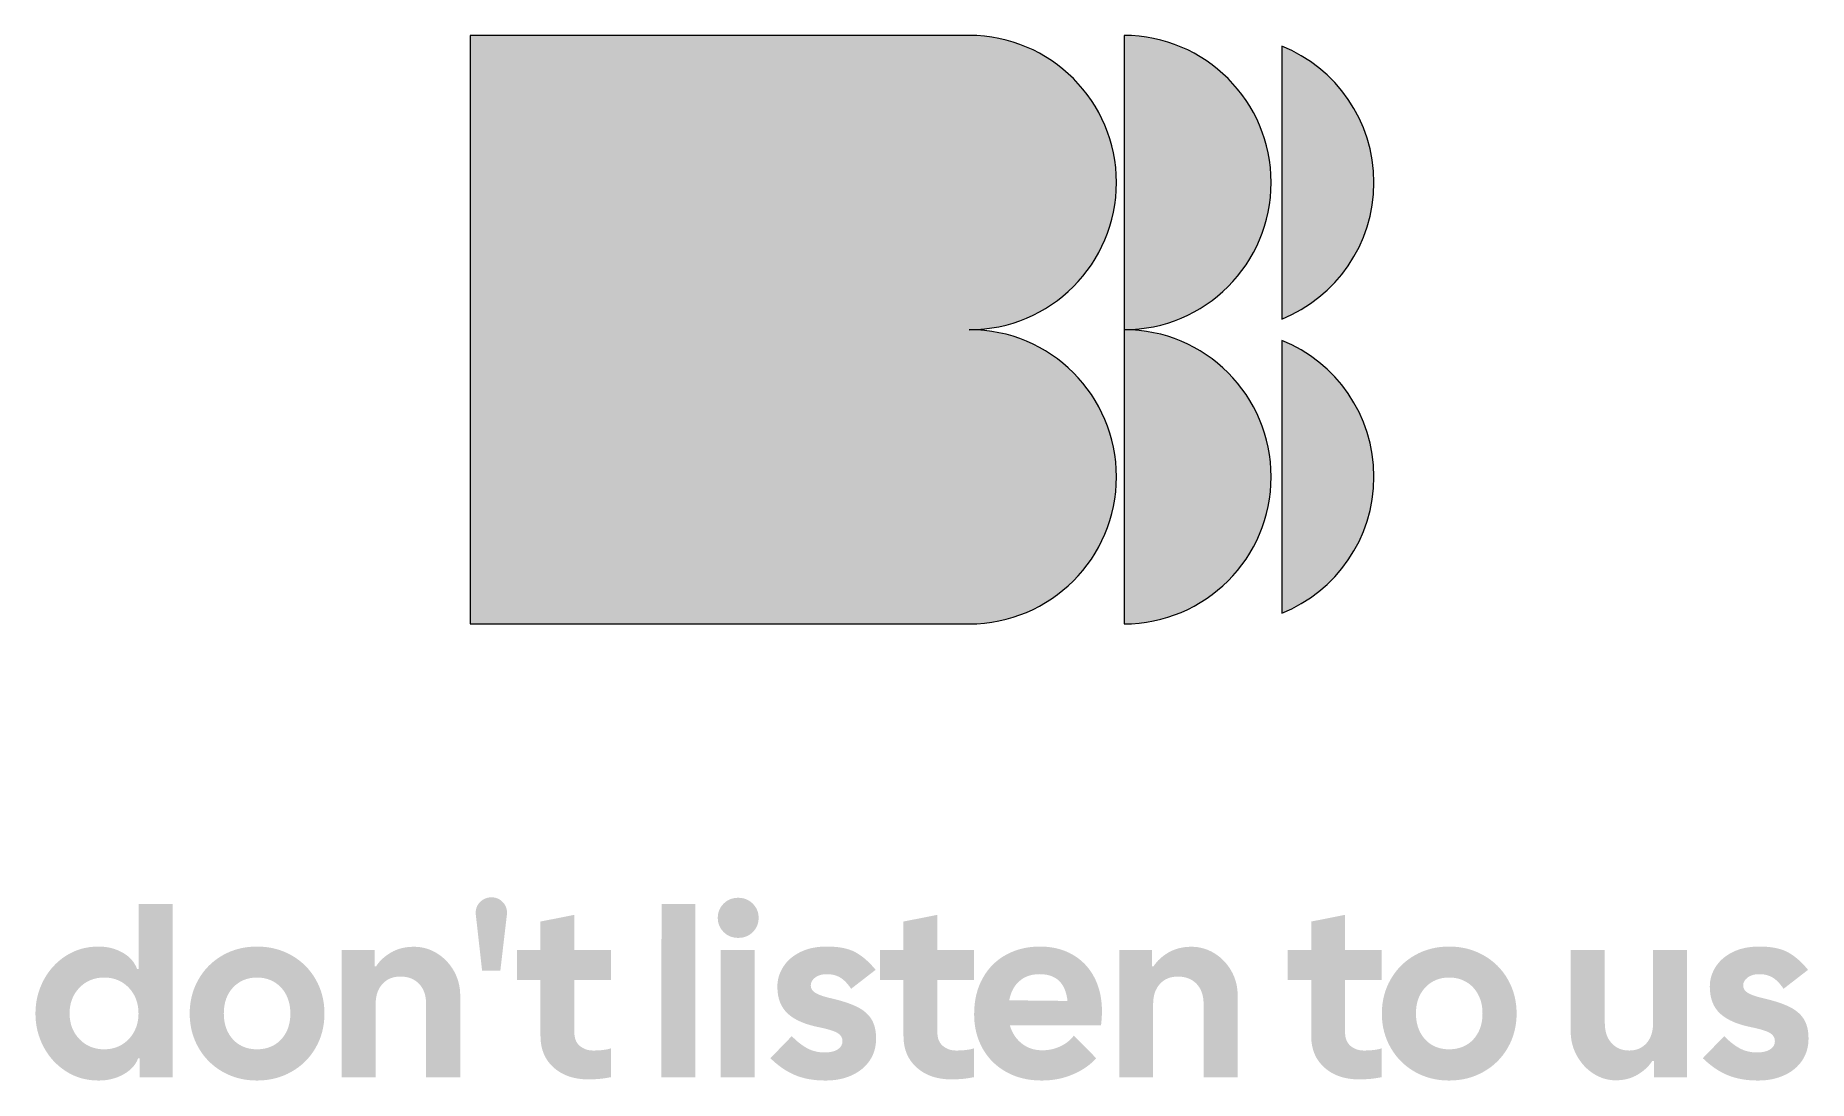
# Model space of a CAD drawing. Header units: millimetres. Extents: x 1968.4 to 2039, y 58.2 to 99.8.
import ezdxf

# ---------------------------------------------------------------- set-up
doc = ezdxf.new("R2010")
doc.units = ezdxf.units.MM

msp = doc.modelspace()

# ---------------------------------------------------------------- hatches: boundary and pattern name
at = {"true_color": 0x000000, "transparency": 33554687}
h = msp.add_hatch(color=18, dxfattribs=at)
edge = h.paths.add_edge_path(flags=0)
edge.add_spline(control_points=[(2018.056, 87.682), (2020.206, 86.813), (2021.725, 84.705), (2021.725, 82.245), (2021.725, 79.784), (2020.206, 77.676), (2018.056, 76.807), (2018.056, 76.807), (2018.056, 87.682), (2018.056, 87.682)], knot_values=[0, 0, 0, 0, 1, 1, 1, 2, 2, 2, 3, 3, 3, 3], degree=3, periodic=1)
edge = h.paths.add_edge_path(flags=0)
edge.add_spline(control_points=[(2018.056, 99.407), (2020.206, 98.538), (2021.725, 96.43), (2021.725, 93.97), (2021.725, 91.51), (2020.206, 89.401), (2018.056, 88.532), (2018.056, 88.532), (2018.056, 99.407), (2018.056, 99.407)], knot_values=[0, 0, 0, 0, 1, 1, 1, 2, 2, 2, 3, 3, 3, 3], degree=3, periodic=1)
edge = h.paths.add_edge_path(flags=0)
edge.add_spline(control_points=[(2005.606, 76.382), (2005.606, 76.382), (1985.718, 76.382), (1985.718, 76.382), (1985.718, 76.382), (1985.718, 99.832), (1985.718, 99.832), (1985.718, 99.832), (2005.606, 99.832), (2005.606, 99.832), (2008.842, 99.832), (2011.469, 97.205), (2011.469, 93.97), (2011.469, 90.734), (2008.842, 88.107), (2005.606, 88.107), (2008.842, 88.107), (2011.469, 85.48), (2011.469, 82.245), (2011.469, 79.009), (2008.842, 76.382), (2005.606, 76.382)], knot_values=[0, 0, 0, 0, 1, 1, 1, 2, 2, 2, 3, 3, 3, 4, 4, 4, 5, 5, 5, 6, 6, 6, 7, 7, 7, 7], degree=3, periodic=1)
edge = h.paths.add_edge_path(flags=0)
edge.add_spline(control_points=[(2011.769, 88.107), (2011.769, 88.107), (2011.769, 99.832), (2011.769, 99.832), (2015.005, 99.832), (2017.632, 97.205), (2017.632, 93.97), (2017.632, 90.734), (2015.005, 88.107), (2011.769, 88.107)], knot_values=[0, 0, 0, 0, 1, 1, 1, 2, 2, 2, 3, 3, 3, 3], degree=3, periodic=1)
edge = h.paths.add_edge_path(flags=0)
edge.add_spline(control_points=[(2011.769, 88.107), (2015.005, 88.107), (2017.632, 85.48), (2017.632, 82.245), (2017.632, 79.009), (2015.005, 76.382), (2011.769, 76.382), (2011.769, 76.382), (2011.769, 88.107), (2011.769, 88.107)], knot_values=[0, 0, 0, 0, 1, 1, 1, 2, 2, 2, 3, 3, 3, 3], degree=3, periodic=1)
h = msp.add_hatch(color=18, dxfattribs=at)
edge = h.paths.add_edge_path(flags=0)
edge.add_spline(control_points=[(1970.922, 58.185), (1970.437, 58.185), (1970.003, 58.307), (1969.62, 58.553), (1969.237, 58.799), (1968.939, 59.126), (1968.725, 59.534), (1968.511, 59.942), (1968.404, 60.383), (1968.404, 60.855), (1968.404, 61.327), (1968.511, 61.767), (1968.725, 62.176), (1968.939, 62.584), (1969.237, 62.911), (1969.62, 63.157), (1970.003, 63.402), (1970.437, 63.525), (1970.922, 63.525), (1971.273, 63.525), (1971.592, 63.444), (1971.879, 63.281), (1972.166, 63.118), (1972.357, 62.9), (1972.453, 62.625), (1972.453, 62.625), (1972.51, 62.625), (1972.51, 62.625), (1972.51, 62.625), (1972.51, 65.219), (1972.51, 65.219), (1972.51, 65.219), (1973.869, 65.219), (1973.869, 65.219), (1973.869, 65.219), (1973.869, 58.319), (1973.869, 58.319), (1973.869, 58.319), (1972.558, 58.319), (1972.558, 58.319), (1972.558, 58.319), (1972.558, 59.065), (1972.558, 59.065), (1972.558, 59.065), (1972.491, 59.065), (1972.491, 59.065), (1972.396, 58.803), (1972.201, 58.591), (1971.907, 58.429), (1971.614, 58.266), (1971.285, 58.185), (1970.922, 58.185)], knot_values=[0, 0, 0, 0, 1, 1, 1, 2, 2, 2, 3, 3, 3, 4, 4, 4, 5, 5, 5, 6, 6, 6, 7, 7, 7, 8, 8, 8, 9, 9, 9, 10, 10, 10, 11, 11, 11, 12, 12, 12, 13, 13, 13, 14, 14, 14, 15, 15, 15, 16, 16, 16, 17, 17, 17, 17], degree=3, periodic=1)
edge = h.paths.add_edge_path(flags=0)
edge.add_spline(control_points=[(1971.142, 59.429), (1971.403, 59.429), (1971.638, 59.491), (1971.845, 59.615), (1972.053, 59.74), (1972.215, 59.91), (1972.333, 60.127), (1972.451, 60.344), (1972.51, 60.587), (1972.51, 60.855), (1972.51, 61.27), (1972.381, 61.613), (1972.123, 61.884), (1971.864, 62.155), (1971.537, 62.29), (1971.142, 62.29), (1970.746, 62.29), (1970.418, 62.155), (1970.156, 61.884), (1969.894, 61.613), (1969.764, 61.273), (1969.764, 60.864), (1969.764, 60.45), (1969.894, 60.107), (1970.156, 59.836), (1970.418, 59.564), (1970.746, 59.429), (1971.142, 59.429)], knot_values=[0, 0, 0, 0, 1, 1, 1, 2, 2, 2, 3, 3, 3, 4, 4, 4, 5, 5, 5, 6, 6, 6, 7, 7, 7, 8, 8, 8, 9, 9, 9, 9], degree=3, periodic=1)
h = msp.add_hatch(color=18, dxfattribs=at)
edge = h.paths.add_edge_path(flags=0)
edge.add_spline(control_points=[(1985.948, 64.779), (1985.923, 64.977), (1985.974, 65.144), (1986.101, 65.281), (1986.229, 65.419), (1986.385, 65.487), (1986.57, 65.487), (1986.755, 65.487), (1986.91, 65.419), (1987.034, 65.281), (1987.159, 65.144), (1987.208, 64.977), (1987.183, 64.779), (1987.183, 64.779), (1986.924, 62.568), (1986.924, 62.568), (1986.924, 62.568), (1986.197, 62.568), (1986.197, 62.568), (1986.197, 62.568), (1985.948, 64.779), (1985.948, 64.779)], knot_values=[0, 0, 0, 0, 1, 1, 1, 2, 2, 2, 3, 3, 3, 4, 4, 4, 5, 5, 5, 6, 6, 6, 7, 7, 7, 7], degree=3, periodic=1)
msp.add_hatch(color=18, dxfattribs=at).paths.add_polyline_path([(1994.686, 58.319), (1993.337, 58.319), (1993.337, 59.438), (1993.346, 65.219), (1994.696, 65.219)], flags=0)
h = msp.add_hatch(color=18, dxfattribs=at)
h.paths.add_polyline_path([(1995.701, 63.391), (1997.05, 63.391), (1997.05, 58.319), (1995.701, 58.319)], flags=0)
edge = h.paths.add_edge_path(flags=0)
edge.add_spline(control_points=[(1996.4, 63.87), (1996.167, 63.87), (1995.973, 63.948), (1995.818, 64.104), (1995.663, 64.26), (1995.586, 64.449), (1995.586, 64.669), (1995.586, 64.889), (1995.663, 65.077), (1995.818, 65.234), (1995.973, 65.39), (1996.167, 65.468), (1996.4, 65.468), (1996.631, 65.468), (1996.824, 65.39), (1996.979, 65.234), (1997.135, 65.077), (1997.213, 64.889), (1997.213, 64.669), (1997.213, 64.449), (1997.137, 64.26), (1996.983, 64.104), (1996.83, 63.948), (1996.636, 63.87), (1996.4, 63.87)], knot_values=[0, 0, 0, 0, 1, 1, 1, 2, 2, 2, 3, 3, 3, 4, 4, 4, 5, 5, 5, 6, 6, 6, 7, 7, 7, 8, 8, 8, 8], degree=3, periodic=1)
h = msp.add_hatch(color=18, dxfattribs=at)
edge = h.paths.add_edge_path(flags=0)
edge.add_spline(control_points=[(1988.523, 62.185), (1988.523, 62.185), (1987.585, 62.185), (1987.585, 62.185), (1987.585, 62.185), (1987.585, 63.391), (1987.585, 63.391), (1987.585, 63.391), (1988.523, 63.391), (1988.523, 63.391), (1988.523, 63.391), (1988.523, 64.521), (1988.523, 64.521), (1988.523, 64.521), (1989.872, 64.788), (1989.872, 64.788), (1989.872, 64.788), (1989.872, 63.391), (1989.872, 63.391), (1989.872, 63.391), (1991.327, 63.391), (1991.327, 63.391), (1991.327, 63.391), (1991.327, 62.185), (1991.327, 62.185), (1991.327, 62.185), (1989.872, 62.185), (1989.872, 62.185), (1989.872, 62.185), (1989.872, 60.108), (1989.872, 60.108), (1989.872, 59.866), (1989.946, 59.684), (1990.092, 59.563), (1990.239, 59.442), (1990.414, 59.381), (1990.619, 59.381), (1990.912, 59.381), (1991.148, 59.41), (1991.327, 59.467), (1991.327, 59.467), (1991.327, 58.319), (1991.327, 58.319), (1991.161, 58.287), (1991.016, 58.264), (1990.891, 58.252), (1990.767, 58.239), (1990.606, 58.232), (1990.408, 58.232), (1989.853, 58.232), (1989.4, 58.389), (1989.049, 58.701), (1988.698, 59.014), (1988.523, 59.432), (1988.523, 59.955), (1988.523, 59.955), (1988.523, 62.185), (1988.523, 62.185)], knot_values=[0, 0, 0, 0, 1, 1, 1, 2, 2, 2, 3, 3, 3, 4, 4, 4, 5, 5, 5, 6, 6, 6, 7, 7, 7, 8, 8, 8, 9, 9, 9, 10, 10, 10, 11, 11, 11, 12, 12, 12, 13, 13, 13, 14, 14, 14, 15, 15, 15, 16, 16, 16, 17, 17, 17, 18, 18, 18, 19, 19, 19, 19], degree=3, periodic=1)
h = msp.add_hatch(color=18, dxfattribs=at)
edge = h.paths.add_edge_path(flags=0)
edge.add_spline(control_points=[(2002.984, 62.185), (2002.984, 62.185), (2002.046, 62.185), (2002.046, 62.185), (2002.046, 62.185), (2002.046, 63.391), (2002.046, 63.391), (2002.046, 63.391), (2002.984, 63.391), (2002.984, 63.391), (2002.984, 63.391), (2002.984, 64.521), (2002.984, 64.521), (2002.984, 64.521), (2004.334, 64.788), (2004.334, 64.788), (2004.334, 64.788), (2004.334, 63.391), (2004.334, 63.391), (2004.334, 63.391), (2005.789, 63.391), (2005.789, 63.391), (2005.789, 63.391), (2005.789, 62.185), (2005.789, 62.185), (2005.789, 62.185), (2004.334, 62.185), (2004.334, 62.185), (2004.334, 62.185), (2004.334, 60.108), (2004.334, 60.108), (2004.334, 59.866), (2004.407, 59.684), (2004.554, 59.563), (2004.701, 59.442), (2004.876, 59.381), (2005.08, 59.381), (2005.374, 59.381), (2005.61, 59.41), (2005.789, 59.467), (2005.789, 59.467), (2005.789, 58.319), (2005.789, 58.319), (2005.623, 58.287), (2005.478, 58.264), (2005.353, 58.252), (2005.229, 58.239), (2005.068, 58.232), (2004.87, 58.232), (2004.315, 58.232), (2003.862, 58.389), (2003.511, 58.701), (2003.16, 59.014), (2002.984, 59.432), (2002.984, 59.955), (2002.984, 59.955), (2002.984, 62.185), (2002.984, 62.185)], knot_values=[0, 0, 0, 0, 1, 1, 1, 2, 2, 2, 3, 3, 3, 4, 4, 4, 5, 5, 5, 6, 6, 6, 7, 7, 7, 8, 8, 8, 9, 9, 9, 10, 10, 10, 11, 11, 11, 12, 12, 12, 13, 13, 13, 14, 14, 14, 15, 15, 15, 16, 16, 16, 17, 17, 17, 18, 18, 18, 19, 19, 19, 19], degree=3, periodic=1)
h = msp.add_hatch(color=18, dxfattribs=at)
edge = h.paths.add_edge_path(flags=0)
edge.add_spline(control_points=[(2019.226, 62.185), (2019.226, 62.185), (2018.288, 62.185), (2018.288, 62.185), (2018.288, 62.185), (2018.288, 63.391), (2018.288, 63.391), (2018.288, 63.391), (2019.226, 63.391), (2019.226, 63.391), (2019.226, 63.391), (2019.226, 64.521), (2019.226, 64.521), (2019.226, 64.521), (2020.576, 64.788), (2020.576, 64.788), (2020.576, 64.788), (2020.576, 63.391), (2020.576, 63.391), (2020.576, 63.391), (2022.031, 63.391), (2022.031, 63.391), (2022.031, 63.391), (2022.031, 62.185), (2022.031, 62.185), (2022.031, 62.185), (2020.576, 62.185), (2020.576, 62.185), (2020.576, 62.185), (2020.576, 60.108), (2020.576, 60.108), (2020.576, 59.866), (2020.649, 59.684), (2020.796, 59.563), (2020.943, 59.442), (2021.118, 59.381), (2021.322, 59.381), (2021.616, 59.381), (2021.852, 59.41), (2022.031, 59.467), (2022.031, 59.467), (2022.031, 58.319), (2022.031, 58.319), (2021.865, 58.287), (2021.72, 58.264), (2021.595, 58.252), (2021.471, 58.239), (2021.31, 58.232), (2021.112, 58.232), (2020.557, 58.232), (2020.104, 58.389), (2019.753, 58.701), (2019.402, 59.014), (2019.226, 59.432), (2019.226, 59.955), (2019.226, 59.955), (2019.226, 62.185), (2019.226, 62.185)], knot_values=[0, 0, 0, 0, 1, 1, 1, 2, 2, 2, 3, 3, 3, 4, 4, 4, 5, 5, 5, 6, 6, 6, 7, 7, 7, 8, 8, 8, 9, 9, 9, 10, 10, 10, 11, 11, 11, 12, 12, 12, 13, 13, 13, 14, 14, 14, 15, 15, 15, 16, 16, 16, 17, 17, 17, 18, 18, 18, 19, 19, 19, 19], degree=3, periodic=1)
h = msp.add_hatch(color=18, dxfattribs=at)
edge = h.paths.add_edge_path(flags=0)
edge.add_spline(control_points=[(1977.229, 58.185), (1976.725, 58.185), (1976.269, 58.301), (1975.86, 58.534), (1975.452, 58.767), (1975.131, 59.087), (1974.898, 59.496), (1974.665, 59.904), (1974.549, 60.357), (1974.549, 60.855), (1974.549, 61.353), (1974.665, 61.806), (1974.898, 62.214), (1975.131, 62.622), (1975.452, 62.943), (1975.86, 63.176), (1976.269, 63.409), (1976.725, 63.525), (1977.229, 63.525), (1977.733, 63.525), (1978.191, 63.409), (1978.602, 63.176), (1979.014, 62.943), (1979.336, 62.622), (1979.569, 62.214), (1979.802, 61.806), (1979.918, 61.353), (1979.918, 60.855), (1979.918, 60.357), (1979.802, 59.904), (1979.569, 59.496), (1979.336, 59.087), (1979.014, 58.767), (1978.602, 58.534), (1978.191, 58.301), (1977.733, 58.185), (1977.229, 58.185)], knot_values=[0, 0, 0, 0, 1, 1, 1, 2, 2, 2, 3, 3, 3, 4, 4, 4, 5, 5, 5, 6, 6, 6, 7, 7, 7, 8, 8, 8, 9, 9, 9, 10, 10, 10, 11, 11, 11, 12, 12, 12, 12], degree=3, periodic=1)
edge = h.paths.add_edge_path(flags=0)
edge.add_spline(control_points=[(1977.229, 59.429), (1977.484, 59.429), (1977.712, 59.486), (1977.913, 59.601), (1978.114, 59.716), (1978.272, 59.882), (1978.387, 60.099), (1978.502, 60.316), (1978.559, 60.568), (1978.559, 60.855), (1978.559, 61.142), (1978.502, 61.394), (1978.387, 61.611), (1978.272, 61.828), (1978.114, 61.995), (1977.913, 62.113), (1977.712, 62.231), (1977.484, 62.29), (1977.229, 62.29), (1976.846, 62.29), (1976.53, 62.16), (1976.281, 61.898), (1976.033, 61.636), (1975.908, 61.289), (1975.908, 60.855), (1975.908, 60.568), (1975.966, 60.316), (1976.08, 60.099), (1976.195, 59.882), (1976.352, 59.716), (1976.549, 59.601), (1976.747, 59.486), (1976.974, 59.429), (1977.229, 59.429)], knot_values=[0, 0, 0, 0, 1, 1, 1, 2, 2, 2, 3, 3, 3, 4, 4, 4, 5, 5, 5, 6, 6, 6, 7, 7, 7, 8, 8, 8, 9, 9, 9, 10, 10, 10, 11, 11, 11, 11], degree=3, periodic=1)
h = msp.add_hatch(color=18, dxfattribs=at)
edge = h.paths.add_edge_path(flags=0)
edge.add_spline(control_points=[(1980.607, 63.391), (1980.607, 63.391), (1981.919, 63.391), (1981.919, 63.391), (1981.919, 63.391), (1981.919, 62.74), (1981.919, 62.74), (1981.919, 62.74), (1981.976, 62.74), (1981.976, 62.74), (1982.116, 62.957), (1982.316, 63.141), (1982.574, 63.291), (1982.833, 63.441), (1983.137, 63.516), (1983.488, 63.516), (1983.814, 63.516), (1984.117, 63.429), (1984.398, 63.257), (1984.678, 63.085), (1984.903, 62.85), (1985.072, 62.554), (1985.241, 62.257), (1985.326, 61.927), (1985.326, 61.563), (1985.326, 61.563), (1985.326, 58.319), (1985.326, 58.319), (1985.326, 58.319), (1983.967, 58.319), (1983.967, 58.319), (1983.967, 58.319), (1983.967, 61.238), (1983.967, 61.238), (1983.967, 61.576), (1983.874, 61.842), (1983.689, 62.037), (1983.504, 62.231), (1983.255, 62.329), (1982.943, 62.329), (1982.643, 62.329), (1982.404, 62.23), (1982.225, 62.032), (1982.046, 61.834), (1981.957, 61.569), (1981.957, 61.238), (1981.957, 61.238), (1981.957, 58.319), (1981.957, 58.319), (1981.957, 58.319), (1980.607, 58.319), (1980.607, 58.319), (1980.607, 58.319), (1980.607, 63.391), (1980.607, 63.391)], knot_values=[0, 0, 0, 0, 1, 1, 1, 2, 2, 2, 3, 3, 3, 4, 4, 4, 5, 5, 5, 6, 6, 6, 7, 7, 7, 8, 8, 8, 9, 9, 9, 10, 10, 10, 11, 11, 11, 12, 12, 12, 13, 13, 13, 14, 14, 14, 15, 15, 15, 16, 16, 16, 17, 17, 17, 18, 18, 18, 18], degree=3, periodic=1)
h = msp.add_hatch(color=18, dxfattribs=at)
edge = h.paths.add_edge_path(flags=0)
edge.add_spline(control_points=[(1999.883, 58.185), (1999.418, 58.185), (1999.012, 58.256), (1998.668, 58.4), (1998.323, 58.543), (1997.995, 58.768), (1997.682, 59.075), (1997.682, 59.075), (1998.534, 59.955), (1998.534, 59.955), (1998.744, 59.738), (1998.952, 59.576), (1999.156, 59.467), (1999.36, 59.359), (1999.587, 59.304), (1999.836, 59.304), (2000.059, 59.304), (2000.234, 59.344), (2000.362, 59.424), (2000.49, 59.504), (2000.553, 59.614), (2000.553, 59.754), (2000.553, 59.895), (2000.488, 60.003), (2000.357, 60.08), (2000.226, 60.156), (1999.995, 60.23), (1999.663, 60.3), (1999.089, 60.408), (1998.661, 60.59), (1998.381, 60.845), (1998.1, 61.1), (1997.96, 61.461), (1997.96, 61.927), (1997.96, 62.208), (1998.038, 62.471), (1998.194, 62.716), (1998.35, 62.962), (1998.577, 63.158), (1998.874, 63.305), (1999.17, 63.452), (1999.523, 63.525), (1999.931, 63.525), (2000.41, 63.525), (2000.788, 63.45), (2001.065, 63.3), (2001.343, 63.15), (2001.613, 62.916), (2001.874, 62.597), (2001.874, 62.597), (2000.898, 61.841), (2000.898, 61.841), (2000.758, 62.051), (2000.612, 62.201), (2000.462, 62.29), (2000.312, 62.38), (2000.135, 62.424), (1999.931, 62.424), (1999.74, 62.424), (1999.585, 62.38), (1999.467, 62.29), (1999.349, 62.201), (1999.29, 62.096), (1999.29, 61.975), (1999.29, 61.853), (1999.349, 61.756), (1999.467, 61.683), (1999.585, 61.609), (1999.775, 61.541), (2000.037, 61.477), (2000.49, 61.375), (2000.848, 61.26), (2001.113, 61.132), (2001.378, 61.005), (2001.574, 60.84), (2001.702, 60.639), (2001.829, 60.438), (2001.893, 60.178), (2001.893, 59.859), (2001.893, 59.528), (2001.809, 59.236), (2001.64, 58.984), (2001.471, 58.732), (2001.233, 58.535), (2000.927, 58.395), (2000.62, 58.255), (2000.273, 58.185), (1999.883, 58.185)], knot_values=[0, 0, 0, 0, 1, 1, 1, 2, 2, 2, 3, 3, 3, 4, 4, 4, 5, 5, 5, 6, 6, 6, 7, 7, 7, 8, 8, 8, 9, 9, 9, 10, 10, 10, 11, 11, 11, 12, 12, 12, 13, 13, 13, 14, 14, 14, 15, 15, 15, 16, 16, 16, 17, 17, 17, 18, 18, 18, 19, 19, 19, 20, 20, 20, 21, 21, 21, 22, 22, 22, 23, 23, 23, 24, 24, 24, 25, 25, 25, 26, 26, 26, 27, 27, 27, 28, 28, 28, 29, 29, 29, 29], degree=3, periodic=1)
h = msp.add_hatch(color=18, dxfattribs=at)
edge = h.paths.add_edge_path(flags=0)
edge.add_spline(control_points=[(2007.22, 60.386), (2007.252, 60.279), (2007.295, 60.175), (2007.349, 60.075), (2007.457, 59.874), (2007.61, 59.709), (2007.808, 59.582), (2008.006, 59.454), (2008.245, 59.39), (2008.526, 59.39), (2008.775, 59.39), (2009.011, 59.443), (2009.234, 59.548), (2009.458, 59.654), (2009.636, 59.796), (2009.77, 59.974), (2009.77, 59.974), (2010.66, 59.075), (2010.66, 59.075), (2010.431, 58.813), (2010.124, 58.599), (2009.741, 58.433), (2009.359, 58.267), (2008.941, 58.185), (2008.488, 58.185), (2007.958, 58.185), (2007.489, 58.298), (2007.081, 58.524), (2006.672, 58.751), (2006.357, 59.065), (2006.133, 59.467), (2005.91, 59.869), (2005.798, 60.319), (2005.798, 60.817), (2005.798, 61.372), (2005.911, 61.853), (2006.138, 62.262), (2006.365, 62.67), (2006.677, 62.983), (2007.076, 63.2), (2007.475, 63.417), (2007.923, 63.525), (2008.421, 63.525), (2008.912, 63.525), (2009.344, 63.418), (2009.718, 63.204), (2010.091, 62.991), (2010.38, 62.689), (2010.584, 62.3), (2010.788, 61.911), (2010.89, 61.461), (2010.89, 60.951), (2010.89, 60.778), (2010.877, 60.59), (2010.852, 60.386), (2010.852, 60.386), (2007.22, 60.386), (2007.22, 60.386)], knot_values=[0, 0, 0, 0, 1, 1, 1, 2, 2, 2, 3, 3, 3, 4, 4, 4, 5, 5, 5, 6, 6, 6, 7, 7, 7, 8, 8, 8, 9, 9, 9, 10, 10, 10, 11, 11, 11, 12, 12, 12, 13, 13, 13, 14, 14, 14, 15, 15, 15, 16, 16, 16, 17, 17, 17, 18, 18, 18, 19, 19, 19, 19], degree=3, periodic=1)
edge = h.paths.add_edge_path(flags=0)
edge.add_spline(control_points=[(2007.196, 61.383), (2007.196, 61.383), (2009.518, 61.357), (2009.518, 61.357), (2009.486, 61.648), (2009.405, 61.881), (2009.272, 62.056), (2009.087, 62.302), (2008.797, 62.424), (2008.402, 62.424), (2008.019, 62.424), (2007.716, 62.295), (2007.492, 62.037), (2007.345, 61.867), (2007.247, 61.649), (2007.196, 61.383)], knot_values=[0, 0, 0, 0, 1, 1, 1, 2, 2, 2, 3, 3, 3, 4, 4, 4, 5, 5, 5, 5], degree=3, periodic=1)
h = msp.add_hatch(color=18, dxfattribs=at)
edge = h.paths.add_edge_path(flags=0)
edge.add_spline(control_points=[(2011.579, 63.391), (2011.579, 63.391), (2012.89, 63.391), (2012.89, 63.391), (2012.89, 63.391), (2012.89, 62.74), (2012.89, 62.74), (2012.89, 62.74), (2012.948, 62.74), (2012.948, 62.74), (2013.088, 62.957), (2013.288, 63.141), (2013.546, 63.291), (2013.804, 63.441), (2014.109, 63.516), (2014.46, 63.516), (2014.785, 63.516), (2015.088, 63.429), (2015.369, 63.257), (2015.65, 63.085), (2015.875, 62.85), (2016.044, 62.554), (2016.213, 62.257), (2016.298, 61.927), (2016.298, 61.563), (2016.298, 61.563), (2016.298, 58.319), (2016.298, 58.319), (2016.298, 58.319), (2014.939, 58.319), (2014.939, 58.319), (2014.939, 58.319), (2014.939, 61.238), (2014.939, 61.238), (2014.939, 61.576), (2014.846, 61.842), (2014.661, 62.037), (2014.476, 62.231), (2014.227, 62.329), (2013.914, 62.329), (2013.615, 62.329), (2013.375, 62.23), (2013.197, 62.032), (2013.018, 61.834), (2012.929, 61.569), (2012.929, 61.238), (2012.929, 61.238), (2012.929, 58.319), (2012.929, 58.319), (2012.929, 58.319), (2011.579, 58.319), (2011.579, 58.319), (2011.579, 58.319), (2011.579, 63.391), (2011.579, 63.391)], knot_values=[0, 0, 0, 0, 1, 1, 1, 2, 2, 2, 3, 3, 3, 4, 4, 4, 5, 5, 5, 6, 6, 6, 7, 7, 7, 8, 8, 8, 9, 9, 9, 10, 10, 10, 11, 11, 11, 12, 12, 12, 13, 13, 13, 14, 14, 14, 15, 15, 15, 16, 16, 16, 17, 17, 17, 18, 18, 18, 18], degree=3, periodic=1)
h = msp.add_hatch(color=18, dxfattribs=at)
edge = h.paths.add_edge_path(flags=0)
edge.add_spline(control_points=[(2024.72, 58.185), (2024.216, 58.185), (2023.76, 58.301), (2023.351, 58.534), (2022.943, 58.767), (2022.622, 59.087), (2022.39, 59.496), (2022.157, 59.904), (2022.04, 60.357), (2022.04, 60.855), (2022.04, 61.353), (2022.157, 61.806), (2022.39, 62.214), (2022.622, 62.622), (2022.943, 62.943), (2023.351, 63.176), (2023.76, 63.409), (2024.216, 63.525), (2024.72, 63.525), (2025.224, 63.525), (2025.682, 63.409), (2026.093, 63.176), (2026.505, 62.943), (2026.827, 62.622), (2027.06, 62.214), (2027.293, 61.806), (2027.409, 61.353), (2027.409, 60.855), (2027.409, 60.357), (2027.293, 59.904), (2027.06, 59.496), (2026.827, 59.087), (2026.505, 58.767), (2026.093, 58.534), (2025.682, 58.301), (2025.224, 58.185), (2024.72, 58.185)], knot_values=[0, 0, 0, 0, 1, 1, 1, 2, 2, 2, 3, 3, 3, 4, 4, 4, 5, 5, 5, 6, 6, 6, 7, 7, 7, 8, 8, 8, 9, 9, 9, 10, 10, 10, 11, 11, 11, 12, 12, 12, 12], degree=3, periodic=1)
edge = h.paths.add_edge_path(flags=0)
edge.add_spline(control_points=[(2024.72, 59.429), (2024.975, 59.429), (2025.203, 59.486), (2025.404, 59.601), (2025.605, 59.716), (2025.763, 59.882), (2025.878, 60.099), (2025.993, 60.316), (2026.05, 60.568), (2026.05, 60.855), (2026.05, 61.142), (2025.993, 61.394), (2025.878, 61.611), (2025.763, 61.828), (2025.605, 61.995), (2025.404, 62.113), (2025.203, 62.231), (2024.975, 62.29), (2024.72, 62.29), (2024.337, 62.29), (2024.021, 62.16), (2023.773, 61.898), (2023.524, 61.636), (2023.399, 61.289), (2023.399, 60.855), (2023.399, 60.568), (2023.457, 60.316), (2023.572, 60.099), (2023.686, 59.882), (2023.843, 59.716), (2024.041, 59.601), (2024.238, 59.486), (2024.465, 59.429), (2024.72, 59.429)], knot_values=[0, 0, 0, 0, 1, 1, 1, 2, 2, 2, 3, 3, 3, 4, 4, 4, 5, 5, 5, 6, 6, 6, 7, 7, 7, 8, 8, 8, 9, 9, 9, 10, 10, 10, 11, 11, 11, 11], degree=3, periodic=1)
h = msp.add_hatch(color=18, dxfattribs=at)
edge = h.paths.add_edge_path(flags=0)
edge.add_spline(control_points=[(2031.353, 58.194), (2031.046, 58.194), (2030.756, 58.28), (2030.482, 58.453), (2030.207, 58.625), (2029.986, 58.861), (2029.817, 59.161), (2029.647, 59.461), (2029.563, 59.789), (2029.563, 60.147), (2029.563, 60.147), (2029.563, 63.391), (2029.563, 63.391), (2029.563, 63.391), (2030.922, 63.391), (2030.922, 63.391), (2030.922, 63.391), (2030.922, 60.482), (2030.922, 60.482), (2030.922, 60.143), (2031.011, 59.875), (2031.19, 59.678), (2031.369, 59.48), (2031.605, 59.381), (2031.898, 59.381), (2032.185, 59.381), (2032.415, 59.48), (2032.587, 59.678), (2032.76, 59.875), (2032.846, 60.143), (2032.846, 60.482), (2032.846, 60.482), (2032.846, 63.391), (2032.846, 63.391), (2032.846, 63.391), (2034.195, 63.391), (2034.195, 63.391), (2034.195, 63.391), (2034.195, 58.319), (2034.195, 58.319), (2034.195, 58.319), (2032.884, 58.319), (2032.884, 58.319), (2032.884, 58.319), (2032.884, 58.969), (2032.884, 58.969), (2032.884, 58.969), (2032.817, 58.969), (2032.817, 58.969), (2032.683, 58.759), (2032.49, 58.577), (2032.238, 58.424), (2031.986, 58.271), (2031.691, 58.194), (2031.353, 58.194)], knot_values=[0, 0, 0, 0, 1, 1, 1, 2, 2, 2, 3, 3, 3, 4, 4, 4, 5, 5, 5, 6, 6, 6, 7, 7, 7, 8, 8, 8, 9, 9, 9, 10, 10, 10, 11, 11, 11, 12, 12, 12, 13, 13, 13, 14, 14, 14, 15, 15, 15, 16, 16, 16, 17, 17, 17, 18, 18, 18, 18], degree=3, periodic=1)
h = msp.add_hatch(color=18, dxfattribs=at)
edge = h.paths.add_edge_path(flags=0)
edge.add_spline(control_points=[(2037.028, 58.185), (2036.563, 58.185), (2036.157, 58.256), (2035.813, 58.4), (2035.468, 58.543), (2035.14, 58.768), (2034.827, 59.075), (2034.827, 59.075), (2035.679, 59.955), (2035.679, 59.955), (2035.889, 59.738), (2036.097, 59.576), (2036.301, 59.467), (2036.505, 59.359), (2036.732, 59.304), (2036.98, 59.304), (2037.204, 59.304), (2037.379, 59.344), (2037.507, 59.424), (2037.634, 59.504), (2037.698, 59.614), (2037.698, 59.754), (2037.698, 59.895), (2037.633, 60.003), (2037.502, 60.08), (2037.371, 60.156), (2037.14, 60.23), (2036.808, 60.3), (2036.234, 60.408), (2035.806, 60.59), (2035.526, 60.845), (2035.245, 61.1), (2035.105, 61.461), (2035.105, 61.927), (2035.105, 62.208), (2035.183, 62.471), (2035.339, 62.716), (2035.495, 62.962), (2035.722, 63.158), (2036.019, 63.305), (2036.315, 63.452), (2036.668, 63.525), (2037.076, 63.525), (2037.555, 63.525), (2037.933, 63.45), (2038.21, 63.3), (2038.488, 63.15), (2038.757, 62.916), (2039.019, 62.597), (2039.019, 62.597), (2038.043, 61.841), (2038.043, 61.841), (2037.902, 62.051), (2037.757, 62.201), (2037.607, 62.29), (2037.457, 62.38), (2037.28, 62.424), (2037.076, 62.424), (2036.885, 62.424), (2036.73, 62.38), (2036.612, 62.29), (2036.494, 62.201), (2036.435, 62.096), (2036.435, 61.975), (2036.435, 61.853), (2036.494, 61.756), (2036.612, 61.683), (2036.73, 61.609), (2036.92, 61.541), (2037.181, 61.477), (2037.634, 61.375), (2037.993, 61.26), (2038.258, 61.132), (2038.523, 61.005), (2038.719, 60.84), (2038.847, 60.639), (2038.974, 60.438), (2039.038, 60.178), (2039.038, 59.859), (2039.038, 59.528), (2038.954, 59.236), (2038.785, 58.984), (2038.615, 58.732), (2038.378, 58.535), (2038.072, 58.395), (2037.765, 58.255), (2037.418, 58.185), (2037.028, 58.185)], knot_values=[0, 0, 0, 0, 1, 1, 1, 2, 2, 2, 3, 3, 3, 4, 4, 4, 5, 5, 5, 6, 6, 6, 7, 7, 7, 8, 8, 8, 9, 9, 9, 10, 10, 10, 11, 11, 11, 12, 12, 12, 13, 13, 13, 14, 14, 14, 15, 15, 15, 16, 16, 16, 17, 17, 17, 18, 18, 18, 19, 19, 19, 20, 20, 20, 21, 21, 21, 22, 22, 22, 23, 23, 23, 24, 24, 24, 25, 25, 25, 26, 26, 26, 27, 27, 27, 28, 28, 28, 29, 29, 29, 29], degree=3, periodic=1)

# ---------------------------------------------------------------- linework, layer by layer
at = {"color": 18, "linetype": 'Continuous', "lineweight": 5, "true_color": 0x000000}
for points, knots in [([(2005.606, 76.382), (2005.606, 76.382), (1985.718, 76.382), (1985.718, 76.382), (1985.718, 76.382), (1985.718, 99.832), (1985.718, 99.832), (1985.718, 99.832), (2005.606, 99.832), (2005.606, 99.832), (2008.842, 99.832), (2011.469, 97.205), (2011.469, 93.97), (2011.469, 90.734), (2008.842, 88.107), (2005.606, 88.107), (2008.842, 88.107), (2011.469, 85.48), (2011.469, 82.245), (2011.469, 79.009), (2008.842, 76.382), (2005.606, 76.382)], [0, 0, 0, 0, 1, 1, 1, 2, 2, 2, 3, 3, 3, 4, 4, 4, 5, 5, 5, 6, 6, 6, 7, 7, 7, 7]), ([(2011.769, 88.107), (2011.769, 88.107), (2011.769, 99.832), (2011.769, 99.832), (2015.005, 99.832), (2017.632, 97.205), (2017.632, 93.97), (2017.632, 90.734), (2015.005, 88.107), (2011.769, 88.107)], [0, 0, 0, 0, 1, 1, 1, 2, 2, 2, 3, 3, 3, 3]), ([(2018.056, 99.407), (2020.206, 98.538), (2021.725, 96.43), (2021.725, 93.97), (2021.725, 91.51), (2020.206, 89.401), (2018.056, 88.532), (2018.056, 88.532), (2018.056, 99.407), (2018.056, 99.407)], [0, 0, 0, 0, 1, 1, 1, 2, 2, 2, 3, 3, 3, 3]), ([(2011.769, 88.107), (2015.005, 88.107), (2017.632, 85.48), (2017.632, 82.245), (2017.632, 79.009), (2015.005, 76.382), (2011.769, 76.382), (2011.769, 76.382), (2011.769, 88.107), (2011.769, 88.107)], [0, 0, 0, 0, 1, 1, 1, 2, 2, 2, 3, 3, 3, 3]), ([(2018.056, 87.682), (2020.206, 86.813), (2021.725, 84.705), (2021.725, 82.245), (2021.725, 79.784), (2020.206, 77.676), (2018.056, 76.807), (2018.056, 76.807), (2018.056, 87.682), (2018.056, 87.682)], [0, 0, 0, 0, 1, 1, 1, 2, 2, 2, 3, 3, 3, 3])]:
    msp.add_open_spline(points, degree=3, knots=knots, dxfattribs=at)

doc.saveas('drawing.dxf')
